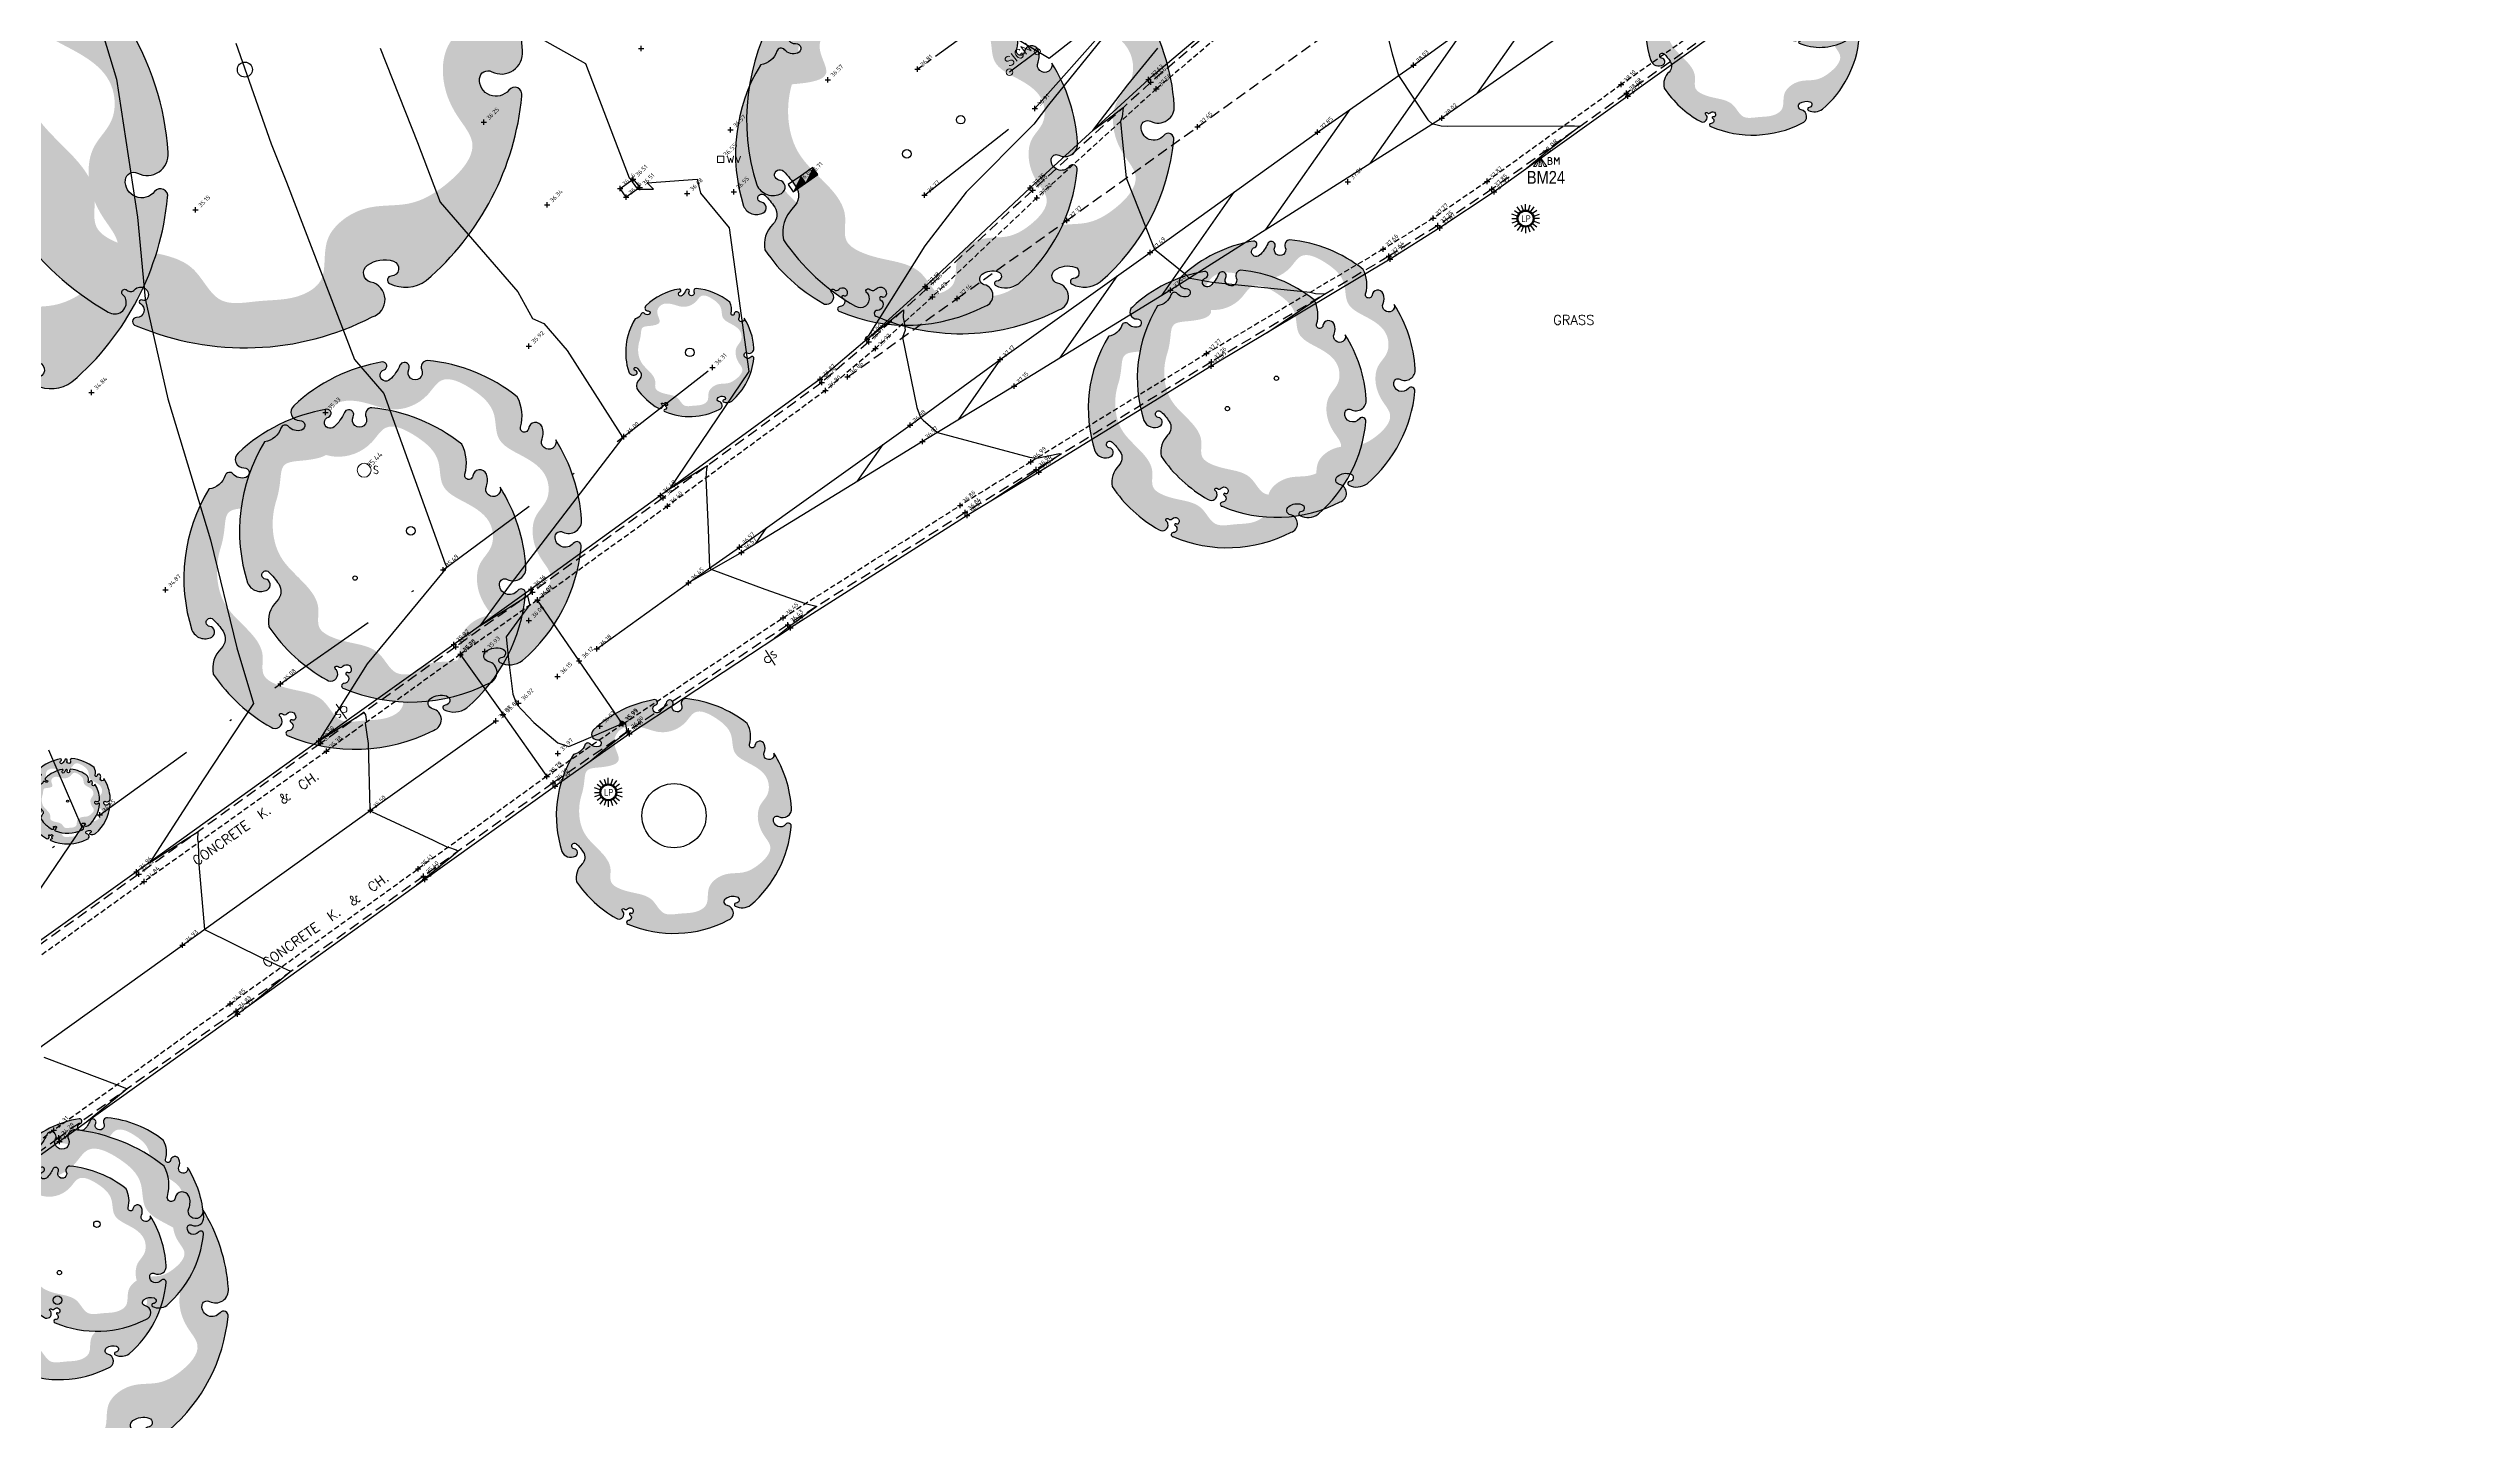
# Model space of a CAD drawing. Header units: metres. Extents: x 246075 to 247503, y 7418632 to 7419642.
# Drawn here: x 246741.4 to 246854.6, y 7418819.3 to 7418883.4 of the extents above; entities that cross this region are included whole.
import ezdxf
from ezdxf.enums import TextEntityAlignment as Align

# ---------------------------------------------------------------- set-up
doc = ezdxf.new("R2010")
doc.units = ezdxf.units.M
for name, pattern in [('DASHDOT', [10, 5, -2.5, 0, -2.5]), ('DASHED', [0.75, 0.5, -0.25]), ('HIDDEN', [0.375, 0.25, -0.125]), ('PHANTOM', [2.5, 1.25, -0.25, 0.25, -0.25, 0.25, -0.25])]:
    doc.linetypes.add(name, pattern=pattern)
for name, color, linetype in [('-TEXT', 7, 'Continuous'), ('017_NAIL-L', 8, 'Continuous'), ('102_TOP_OF_BANK', 37, 'PHANTOM'), ('102_TOP_OF_BANK-L', 37, 'PHANTOM'), ('102_TOP_OF_BANK-S', 37, 'PHANTOM'), ('103_TOE_OF_BATTER', 37, 'DASHDOT'), ('103_TOE_OF_BATTER-L', 37, 'DASHDOT'), ('103_TOE_OF_BATTER-S', 37, 'DASHDOT'), ('104_EXISTING_SURFACE-L', 35, 'Continuous'), ('104_EXISTING_SURFACE-S', 35, 'Continuous'), ('201_SINGLE_TREE-H', 63, 'Continuous'), ('201_SINGLE_TREE-S', 96, 'Continuous'), ('408_BACK_OF_KERB', 10, 'Continuous'), ('408_BACK_OF_KERB-L', 10, 'Continuous'), ('408_BACK_OF_KERB-S', 10, 'Continuous'), ('415_LANE_LINE_DASHED', 53, 'DASHED'), ('415_LANE_LINE_DASHED-L', 53, 'DASHED'), ('415_LANE_LINE_DASHED-S', 53, 'DASHED'), ('418_LANE_LINE_SOLID', 53, 'Continuous'), ('418_LANE_LINE_SOLID-L', 53, 'Continuous'), ('418_LANE_LINE_SOLID-S', 53, 'Continuous'), ('503_SIGN', 89, 'Continuous'), ('642_ROOF_GUTTER-S', 153, 'Continuous'), ('721_TELECOM_PIT-L', 7, 'Continuous'), ('EX-BENCHMARK', 7, 'Continuous'), ('EX-BENCHMARK_(SLS)', 8, 'Continuous'), ('EX-TELSTRA_COVER_(SLS)', 7, 'Continuous'), ('EX-TRAFFIC_SIGN_(SLS)', 89, 'Continuous'), ('Surface_Contours_Major', 4, 'Continuous'), ('Surface_Contours_Minor', 253, 'Continuous')]:
    doc.layers.add(name, color=color, linetype=linetype)
for name, color, linetype, true_color in [('406_LIP_OF_KERB', 7, 'HIDDEN', 0xff4100), ('406_LIP_OF_KERB-L', 7, 'HIDDEN', 0xff4100), ('406_LIP_OF_KERB-S', 7, 'HIDDEN', 0xff4100), ('407_INVERT_OF_KERB', 7, 'DASHED', 0xff4100), ('407_INVERT_OF_KERB-L', 7, 'DASHED', 0xff4100), ('407_INVERT_OF_KERB-S', 7, 'DASHED', 0xff4100), ('741_SEWER_PIT-L', 7, 'Continuous', 0xfffd66), ('751_WATER_STOP_VALVE-L', 7, 'Continuous', 0x0041ff), ('762_UNCLASSIFIED_PIT', 7, 'Continuous', 0xff64ac), ('762_UNCLASSIFIED_PIT-L', 7, 'Continuous', 0xff64ac), ('762_UNCLASSIFIED_PIT-S', 7, 'Continuous', 0xff64ac), ('EX-LIGHT_(SLS)', 7, 'Continuous', 0xffa500), ('EX-SEWER_PIT_(SLS)', 7, 'Continuous', 0xfffd66), ('EX-WATER_VALVE_(SLS)', 7, 'Continuous', 0x0041ff)]:
    doc.layers.add(name, color=color, linetype=linetype, true_color=true_color)
doc.styles.add('BOLD', font='ARIALN.TTF')
doc.styles.add('ISO', font='iso.shx')
doc.styles.add('ISO2.5', font='isocp.shx', dxfattribs={"height": 2.5})
doc.styles.get("Standard").update_dxf_attribs({"font": 'SIMPLEX.shx'})

# ---------------------------------------------------------------- blocks, each defined once
blk = doc.blocks.new('BM')
at = {"color": 0, "linetype": 'Continuous', "lineweight": 13}
for p, q in [((0, 0), (-0.31, -0.44)), ((-0.19, -0.44), (0, 0)), ((0, 0), (-0.06, -0.44)), ((0, 0), (0.19, -0.44)), ((0.31, -0.44), (0, 0)), ((0, 0), (0.06, -0.44)), ((-0.31, -0.44), (-0.19, -0.44)), ((-0.06, -0.44), (0.06, -0.44)), ((0.19, -0.44), (0.31, -0.44)), ((0.47, -0.02), (0.38, -0.02)), ((0.38, -0.02), (0.38, -0.34)), ((0.47, -0.16), (0.38, -0.16)), ((0.38, -0.16), (0.39, -0.16)), ((0.38, -0.34), (0.47, -0.34)), ((0.38, -0.34), (0.39, -0.34)), ((0.52, -0.04), (0.47, -0.02)), ((0.47, -0.16), (0.52, -0.14)), ((0.52, -0.17), (0.47, -0.16)), ((0.47, -0.34), (0.52, -0.33)), ((0.54, -0.09), (0.52, -0.04)), ((0.52, -0.14), (0.54, -0.09)), ((0.55, -0.21), (0.52, -0.17)), ((0.52, -0.33), (0.55, -0.29)), ((0.56, -0.25), (0.55, -0.21)), ((0.55, -0.29), (0.56, -0.25)), ((0.67, -0.34), (0.67, -0.02)), ((0.67, -0.02), (0.78, -0.19)), ((0.78, -0.19), (0.89, -0.02)), ((0.89, -0.02), (0.89, -0.34))]:
    blk.add_line(p, q, dxfattribs=at)
blk = doc.blocks.new('CROSS')
at = {"color": 0, "linetype": 'Continuous'}
for p, q in [((-0.5, 0), (0.5, 0)), ((0, -0.5), (0, 0.5))]:
    blk.add_line(p, q, dxfattribs=at)
blk = doc.blocks.new('WV')
at = {"color": 0, "linetype": 'Continuous', "lineweight": 13}
for p, q in [((-0.15, -0.15), (-0.15, 0.15)), ((-0.15, 0.15), (0.15, 0.15)), ((0.15, 0.15), (0.15, -0.15)), ((0.31, 0.15), (0.39, -0.17)), ((0.39, -0.17), (0.46, 0.05)), ((0.46, 0.05), (0.53, -0.17)), ((0.53, -0.17), (0.6, 0.15)), ((0.6, 0.15), (0.61, 0.15)), ((0.71, 0.15), (0.82, -0.17)), ((0.82, -0.17), (0.92, 0.15)), ((0.92, 0.15), (0.93, 0.15)), ((0.15, -0.15), (-0.15, -0.15))]:
    blk.add_line(p, q, dxfattribs=at)
blk = doc.blocks.new('201C')
at = {"layer": '201_SINGLE_TREE-H', "transparency": 33554534}
h = blk.add_hatch(color=256, dxfattribs=at)
h.paths.add_polyline_path([(-0.3717, -0.3344, 0.222926), (0.0196, -0.4996, 0.770799), (0.0439, -0.4417, -0.650302), (0.0511, -0.4116, -0.234737), (0.0964, -0.4247, -0.847312), (0.0816, -0.4475, 0.78443), (0.0732, -0.4583, 0.276934), (0.1352, -0.4813, 0.193599), (0.4309, -0.2536, 0.800435), (0.4144, -0.2337, -0.75216), (0.3757, -0.1925, -0.528914), (0.4006, -0.1909, 0.594112), (0.4663, -0.1804, 0.123805), (0.4962, 0.0616, -1.41759), (0.4607, 0.0811, 0.206906), (0.4758, 0.1133, 0.759729), (0.4374, 0.1252, -1.073307), (0.4187, 0.1392, 0.194379), (0.4474, 0.2231, 0.144612), (0.2544, 0.4304, 0.53339), (0.2277, 0.4128, -1.592592), (0.1939, 0.4293, 1.030038), (0.1758, 0.4513, -0.10361), (0.1314, 0.4262, -1.238487), (0.1282, 0.4593, 0.884725), (0.1336, 0.4818, 0.147549), (-0.1551, 0.4753, 0.71725), (-0.1579, 0.4291, -0.864032), (-0.1646, 0.4015, -0.310704), (-0.1946, 0.4266, 0.58143), (-0.2167, 0.4321, -0.281558), (-0.2766, 0.4162), (-0.2775, 0.4159, 0.217121), (-0.4959, 0.0634), (-0.4959, 0.0634, 0.440011), (-0.4522, 0.021, 0.723973), (-0.4442, 0.0516, -1.384648), (-0.4262, 0.0659, -0.051107), (-0.4149, 0.0223, -0.361502), (-0.441, -0.0208, 0.256822), (-0.4937, -0.0791, 0.116166), (-0.4065, -0.2911, 0.67803), (-0.3682, -0.2843, 0.170035), (-0.3696, -0.274, -1.054701), (-0.3596, -0.2696, 0.431903), (-0.3468, -0.2749, -0.910728), (-0.3329, -0.2993, -0.42046), (-0.3418, -0.2976, 1.007885), (-0.3479, -0.3018, -0.766634), (-0.3646, -0.3216, 0.938602), (-0.3717, -0.3344)])
edge = h.paths.add_edge_path(flags=16)
edge.add_spline(control_points=[(-0.3177, 0.2468), (-0.303, 0.2628), (-0.2856, 0.2893), (-0.256, 0.3411), (-0.1928, 0.3155), (-0.0921, 0.286), (-0.1162, 0.3941), (-0.0359, 0.4462), (0.0392, 0.3985), (0.1028, 0.3299), (0.1957, 0.3214), (0.2784, 0.3804), (0.3442, 0.2961), (0.3785, 0.2147), (0.3303, 0.1307), (0.3915, 0.0592), (0.4378, -0.0139), (0.4055, -0.0919), (0.3459, -0.1091), (0.3102, -0.1666), (0.3057, -0.2282), (0.3286, -0.3091), (0.2408, -0.3447), (0.1647, -0.3496), (0.103, -0.3142), (0.0463, -0.3153), (0.0047, -0.3356), (-0.0139, -0.3682), (-0.0327, -0.4069), (-0.0927, -0.4151), (-0.1463, -0.3868), (-0.23, -0.3665), (-0.2245, -0.2773), (-0.2864, -0.2294), (-0.3344, -0.1941), (-0.3737, -0.1409), (-0.3276, -0.0866), (-0.344, -0.0009), (-0.3866, 0.0828), (-0.3665, 0.1796), (-0.3359, 0.2271), (-0.3177, 0.2468)], knot_values=[0, 0, 0, 0, 0.064972, 0.101243, 0.15652, 0.245586, 0.324463, 0.387907, 0.486094, 0.554514, 0.671826, 0.728629, 0.823661, 0.919885, 0.989953, 1.075257, 1.171704, 1.23593, 1.293575, 1.346478, 1.426142, 1.479146, 1.570817, 1.644481, 1.712561, 1.774901, 1.807, 1.846291, 1.885582, 1.928182, 2.007036, 2.074591, 2.151638, 2.226455, 2.293426, 2.340744, 2.397548, 2.47317, 2.587294, 2.673595, 2.754259, 2.754259, 2.754259, 2.754259], degree=3, periodic=0)
at = {"layer": '201_SINGLE_TREE-S'}
blk.add_lwpolyline([(-0.3717, -0.3344, 0.222926), (0.0196, -0.4996, 0.770799), (0.0439, -0.4417, -0.650302), (0.0511, -0.4116, -0.234737), (0.0964, -0.4247, -0.847312), (0.0816, -0.4475, 0.78443), (0.0732, -0.4583, 0.276934), (0.1352, -0.4813, 0.193599), (0.4309, -0.2536, 0.800435), (0.4144, -0.2337, -0.75216), (0.3757, -0.1925, -0.528914), (0.4006, -0.1909, 0.594112), (0.4663, -0.1804, 0.123805), (0.4962, 0.0616, -1.41759), (0.4607, 0.0811, 0.206906), (0.4758, 0.1133, 0.759729), (0.4374, 0.1252, -1.073307), (0.4187, 0.1392, 0.194379), (0.4474, 0.2231, 0.144612), (0.2544, 0.4304, 0.53339), (0.2277, 0.4128, -1.592592), (0.1939, 0.4293, 1.030038), (0.1758, 0.4513, -0.10361), (0.1314, 0.4262, -1.238487), (0.1282, 0.4593, 0.884725), (0.1336, 0.4818, 0.147549), (-0.1551, 0.4753, 0.71725), (-0.1579, 0.4291, -0.864032), (-0.1646, 0.4015, -0.310704), (-0.1946, 0.4266, 0.58143), (-0.2167, 0.4321, -0.281558), (-0.2766, 0.4162), (-0.2775, 0.4159, 0.217121), (-0.4959, 0.0634), (-0.4959, 0.0634, 0.440011), (-0.4522, 0.021, 0.723973), (-0.4442, 0.0516, -1.384648), (-0.4262, 0.0659, -0.051107), (-0.4149, 0.0223, -0.361502), (-0.441, -0.0208, 0.256822), (-0.4937, -0.0791, 0.116166), (-0.4065, -0.2911, 0.67803), (-0.3682, -0.2843, 0.170035), (-0.3696, -0.274, -1.054701), (-0.3596, -0.2696, 0.431903), (-0.3468, -0.2749, -0.910728), (-0.3329, -0.2993, -0.42046), (-0.3418, -0.2976, 1.007885), (-0.3479, -0.3018, -0.766634), (-0.3646, -0.3216, 0.938602), (-0.3717, -0.3344)], format="xyb", dxfattribs=at)
blk = doc.blocks.new('LP')
at = {"layer": 'EX-LIGHT_(SLS)', "color": 0}
for p, q in [((-0.38, 0.12), (-0.65, 0.21)), ((-0.65, 0), (-0.4, 0)), ((-0.52, 0.38), (-0.32, 0.23)), ((-0.23, 0.32), (-0.4, 0.55)), ((-0.2, 0.62), (-0.12, 0.38)), ((0, 0.4), (0, 0.68)), ((0.2, 0.62), (0.12, 0.38)), ((0.23, 0.32), (0.4, 0.55)), ((0.52, 0.38), (0.32, 0.23)), ((0.38, 0.12), (0.65, 0.21)), ((-0.38, -0.12), (-0.65, -0.21)), ((-0.32, -0.23), (-0.52, -0.38)), ((-0.23, -0.32), (-0.4, -0.55)), ((-0.12, -0.38), (-0.2, -0.62)), ((0, -0.4), (0, -0.68)), ((0.12, -0.38), (0.2, -0.62)), ((0.23, -0.32), (0.4, -0.55)), ((0.32, -0.23), (0.52, -0.38)), ((0.38, -0.12), (0.65, -0.21)), ((0.65, 0), (0.4, 0))]:
    blk.add_line(p, q, dxfattribs=at)
for radius in [0.396, 0.349]:
    blk.add_circle((0, 0), radius, dxfattribs=at)
at = {"layer": 'EX-LIGHT_(SLS)', "color": 0, "style": 'ISO'}
blk.add_text('LP', height=0.315, dxfattribs=at).set_placement((0.02, 0), align=Align.MIDDLE_CENTER)
blk = doc.blocks.new('201T')
at = {"layer": '201_SINGLE_TREE-S'}
blk.add_circle((0, 0), 0.5, dxfattribs=at)
blk = doc.blocks.new('SP')
at = {"color": 0, "linetype": 'Continuous', "lineweight": 13}
for p, q in [((0.15, 0.42), (0.15, -0.41)), ((0.28, 0.16), (0.26, 0.1)), ((0.26, 0.1), (0.3, 0.06)), ((0.33, 0.19), (0.28, 0.16)), ((0.3, 0.06), (0.4, 0)), ((0.42, 0.18), (0.33, 0.19)), ((0.4, 0), (0.41, 0)), ((0.44, -0.04), (0.4, 0)), ((0.4, 0), (0.41, 0)), ((0.26, -0.1), (0.37, -0.13)), ((0.37, -0.13), (0.42, -0.1)), ((0.37, -0.13), (0.37, -0.13)), ((0.42, -0.1), (0.44, -0.04))]:
    blk.add_line(p, q, dxfattribs=at)
blk.add_circle((0, 0), 0.15, dxfattribs=at)
blk = doc.blocks.new('SEWA')
at = {"color": 0, "linetype": 'Continuous', "lineweight": 13}
for p, q in [((0.47, 0.15), (0.46, 0.11)), ((0.46, 0.11), (0.48, 0.07)), ((0.5, 0.19), (0.47, 0.15)), ((0.48, 0.07), (0.5, 0.04)), ((0.54, 0.2), (0.5, 0.19)), ((0.5, 0.04), (0.62, -0.01)), ((0.64, 0.18), (0.54, 0.2)), ((0.46, -0.12), (0.58, -0.16)), ((0.58, -0.16), (0.62, -0.15)), ((0.58, -0.16), (0.59, -0.16)), ((0.62, -0.01), (0.62, -0.01)), ((0.65, -0.04), (0.62, -0.01)), ((0.62, -0.01), (0.62, -0.01)), ((0.62, -0.15), (0.65, -0.12)), ((0.66, -0.08), (0.65, -0.04)), ((0.65, -0.12), (0.66, -0.08))]:
    blk.add_line(p, q, dxfattribs=at)
blk.add_circle((0, 0), 0.325, dxfattribs=at)
blk = doc.blocks.new('SPD')
at = {"color": 0, "linetype": 'Continuous', "lineweight": 13}
blk.add_circle((0, 0), 0.15, dxfattribs=at)
blk = doc.blocks.new('TCB')
at = {"layer": 'EX-TELSTRA_COVER_(SLS)'}
for p, q in [((0.35, 0.2), (-0.35, 0.2)), ((-0.35, 0.2), (-0.35, -0.2)), ((0.35, -0.2), (0.35, 0.2)), ((-0.35, -0.2), (0.35, -0.2))]:
    blk.add_line(p, q, dxfattribs=at)
blk.add_solid([(-0.35, -0.2), (0.35, 0.2), (0.35, -0.2)], dxfattribs=at)
blk = doc.blocks.new('CK')
at = {"layer": '-TEXT'}
blk.add_text('CONCRETE  K.  &  CH.', height=0.45, dxfattribs=at).set_placement((-0.03, -0.24), align=Align.CENTER)
blk = doc.blocks.new('G')
at = {"layer": '-TEXT'}
blk.add_text('GRASS', height=0.45, dxfattribs=at).set_placement((0.02, -0.24), align=Align.CENTER)

msp = doc.modelspace()

# ---------------------------------------------------------------- hatches: boundary and pattern name
at = {"layer": '418_LANE_LINE_SOLID'}
h = msp.add_hatch(dxfattribs=at)
h.set_pattern_fill('ANSI31', color=256, scale=0.7, angle=10, style=0)
h.paths.add_polyline_path([(246771.27, 7418858.45), (246773.74, 7418859.87), (246782.2, 7418865.06), (246786.48, 7418867.64), (246793.78, 7418872.13), (246806.46, 7418880.16), (246812.89, 7418884.63), (246815.31, 7418886.37), (246811.65, 7418885.56), (246809.23, 7418885.62), (246805.13, 7418882.64), (246800.65, 7418879.51), (246792.83, 7418873.89), (246785.83, 7418868.88), (246781.62, 7418865.82), (246773.65, 7418860.12)])

# ---------------------------------------------------------------- linework, layer by layer
at = {"layer": '102_TOP_OF_BANK'}
msp.add_lwpolyline([(246791.58, 7418896.19), (246793.26, 7418892.83), (246792.74, 7418890.14), (246792.67, 7418890.04), (246789.56, 7418887.92), (246785.84, 7418885.24), (246781.97, 7418882.45)], dxfattribs=at)
at = {"layer": '103_TOE_OF_BATTER'}
msp.add_lwpolyline([(246705.49, 7418928.48, 0.000003), (246706.2, 7418917.81, 0.000938)], format="xyb", dxfattribs=at)
for points in [[(246782.29, 7418876.56), (246787.44, 7418880.61), (246794.65, 7418888.72), (246798.85, 7418891.16)], [(246705.01, 7418819.35), (246709.08, 7418822.73), (246717.54, 7418829.26), (246725.78, 7418835.17), (246735.38, 7418841.84), (246743.77, 7418847.61), (246752.21, 7418853.73), (246759.8, 7418859.06), (246768.24, 7418865.28), (246772.38, 7418868.51)]]:
    msp.add_lwpolyline(points, dxfattribs=at)
at = {"layer": '406_LIP_OF_KERB'}
for p, q in [((246822.35, 7418887.03), (246814.84, 7418881.73)), ((246798.2, 7418885.83), (246793.12, 7418881.53)), ((246793.12, 7418881.53), (246787.54, 7418876.44)), ((246814.84, 7418881.73), (246808.57, 7418877.21)), ((246808.57, 7418877.21), (246806.06, 7418875.49)), ((246787.54, 7418876.44), (246782.66, 7418871.82)), ((246806.06, 7418875.49), (246803.72, 7418874.04)), ((246803.72, 7418874.04), (246795.46, 7418869.16)), ((246782.66, 7418871.82), (246780, 7418869.4)), ((246780, 7418869.4), (246777.67, 7418867.44)), ((246795.46, 7418869.16), (246787.25, 7418864.1)), ((246777.67, 7418867.44), (246770.28, 7418862.03)), ((246787.25, 7418864.1), (246783.96, 7418862.07)), ((246770.28, 7418862.03), (246764.21, 7418857.65)), ((246775.68, 7418856.82), (246783.96, 7418862.07)), ((246764.21, 7418857.65), (246760.61, 7418855.11)), ((246768.21, 7418851.86), (246775.68, 7418856.82)), ((246760.61, 7418855.11), (246754.36, 7418850.59)), ((246768.21, 7418851.86), (246764.64, 7418849.4)), ((246754.36, 7418850.59), (246745.84, 7418844.49)), ((246764.64, 7418849.4), (246758.64, 7418845.09)), ((246749.85, 7418838.78), (246758.64, 7418845.09)), ((246745.84, 7418844.49), (246737.55, 7418838.56)), ((246749.85, 7418838.78), (246741.62, 7418832.87)), ((246741.62, 7418832.87), (246731.83, 7418825.87))]:
    msp.add_line(p, q, dxfattribs=at)
at = {"layer": '407_INVERT_OF_KERB'}
for p, q in [((246797.98, 7418886.2), (246792.87, 7418881.84)), ((246822.58, 7418886.72), (246815.09, 7418881.33)), ((246792.87, 7418881.84), (246787.35, 7418876.8)), ((246815.09, 7418881.33), (246808.8, 7418876.84)), ((246787.35, 7418876.8), (246782.42, 7418872.22)), ((246808.8, 7418876.84), (246806.27, 7418875.15)), ((246806.27, 7418875.15), (246803.98, 7418873.71)), ((246803.98, 7418873.71), (246795.7, 7418868.78)), ((246782.42, 7418872.22), (246779.69, 7418869.71)), ((246779.69, 7418869.71), (246777.49, 7418867.81)), ((246795.7, 7418868.78), (246787.5, 7418863.74)), ((246777.49, 7418867.81), (246770.08, 7418862.42)), ((246787.5, 7418863.74), (246784.19, 7418861.73)), ((246770.08, 7418862.42), (246763.98, 7418858.02)), ((246784.19, 7418861.73), (246775.9, 7418856.49)), ((246763.98, 7418858.02), (246760.39, 7418855.46)), ((246775.9, 7418856.49), (246768.46, 7418851.53)), ((246760.39, 7418855.46), (246754.08, 7418850.95)), ((246754.08, 7418850.95), (246745.58, 7418844.83)), ((246768.46, 7418851.53), (246764.94, 7418849.1)), ((246764.94, 7418849.1), (246758.89, 7418844.74)), ((246745.58, 7418844.83), (246737.35, 7418838.95)), ((246758.89, 7418844.74), (246750.13, 7418838.44)), ((246750.13, 7418838.44), (246741.85, 7418832.52)), ((246741.85, 7418832.52), (246732.11, 7418825.5))]:
    msp.add_line(p, q, dxfattribs=at)
at = {"layer": '408_BACK_OF_KERB'}
for p, q in [((246797.87, 7418886.29), (246792.76, 7418881.97)), ((246822.67, 7418886.6), (246815.15, 7418881.19)), ((246792.76, 7418881.97), (246787.22, 7418876.9)), ((246815.15, 7418881.19), (246808.9, 7418876.72)), ((246787.22, 7418876.9), (246782.32, 7418872.3)), ((246808.9, 7418876.72), (246806.37, 7418875.03)), ((246806.37, 7418875.03), (246804.05, 7418873.57)), ((246804.05, 7418873.57), (246795.68, 7418868.57)), ((246782.32, 7418872.3), (246779.61, 7418869.84)), ((246779.61, 7418869.84), (246777.42, 7418867.97)), ((246777.42, 7418867.97), (246769.95, 7418862.53)), ((246795.68, 7418868.57), (246787.63, 7418863.62)), ((246787.63, 7418863.62), (246784.28, 7418861.6)), ((246769.95, 7418862.53), (246763.91, 7418858.15)), ((246784.28, 7418861.6), (246776.03, 7418856.35)), ((246763.91, 7418858.15), (246760.3, 7418855.57)), ((246768.51, 7418851.4), (246776.03, 7418856.35)), ((246760.3, 7418855.57), (246754, 7418851.06)), ((246754, 7418851.06), (246745.48, 7418844.94)), ((246768.51, 7418851.4), (246765.03, 7418848.95)), ((246765.03, 7418848.95), (246758.95, 7418844.59)), ((246745.48, 7418844.94), (246737.24, 7418839.07)), ((246758.95, 7418844.59), (246750.19, 7418838.3)), ((246750.19, 7418838.3), (246741.88, 7418832.34)), ((246741.88, 7418832.34), (246732.17, 7418825.38))]:
    msp.add_line(p, q, dxfattribs=at)
at = {"layer": '415_LANE_LINE_DASHED'}
for p, q in [((246795.04, 7418879.75), (246801.6, 7418884.49)), ((246788.94, 7418875.38), (246795.04, 7418879.75)), ((246783.82, 7418871.74), (246788.94, 7418875.38)), ((246778.7, 7418868.07), (246783.82, 7418871.74))]:
    msp.add_line(p, q, dxfattribs=at)
at = {"layer": '418_LANE_LINE_SOLID'}
for p, q in [((246805.13, 7418882.64), (246809.23, 7418885.62)), ((246812.89, 7418884.63), (246806.46, 7418880.16)), ((246800.65, 7418879.51), (246805.13, 7418882.64)), ((246806.46, 7418880.16), (246793.78, 7418872.13)), ((246792.83, 7418873.89), (246800.65, 7418879.51)), ((246785.83, 7418868.88), (246792.83, 7418873.89)), ((246793.78, 7418872.13), (246786.48, 7418867.64)), ((246781.62, 7418865.82), (246785.83, 7418868.88)), ((246786.48, 7418867.64), (246782.2, 7418865.06)), ((246773.65, 7418860.12), (246781.62, 7418865.82)), ((246782.2, 7418865.06), (246773.74, 7418859.87)), ((246771.27, 7418858.45), (246773.65, 7418860.12)), ((246773.74, 7418859.87), (246771.27, 7418858.45)), ((246766.98, 7418855.36), (246771.27, 7418858.45)), ((246766.16, 7418854.8), (246764.21, 7418857.64)), ((246760.61, 7418855.09), (246762.61, 7418852.29)), ((246768.17, 7418851.87), (246766.16, 7418854.8)), ((246756.41, 7418847.82), (246762.27, 7418852)), ((246762.61, 7418852.29), (246764.64, 7418849.4)), ((246747.63, 7418841.52), (246756.41, 7418847.82)), ((246739.77, 7418835.88), (246747.63, 7418841.52))]:
    msp.add_line(p, q, dxfattribs=at)
at = {"layer": '503_SIGN'}
msp.add_line((246787.56, 7418883.27), (246786.26, 7418882.31), dxfattribs=at)
at = {"layer": '762_UNCLASSIFIED_PIT'}
for p, q in [((246768.07, 7418876.88), (246768.68, 7418877.31)), ((246768.35, 7418876.47), (246768.07, 7418876.88)), ((246768.99, 7418876.92), (246768.35, 7418876.47)), ((246768.68, 7418877.31), (246768.99, 7418876.92))]:
    msp.add_line(p, q, dxfattribs=at)
at = {"layer": 'Surface_Contours_Major'}
for points, elevation in [([(246743.41, 7418885.75), (246744.54, 7418881.99), (246745.52, 7418875.54), (246745.88, 7418871.72), (246746.95, 7418867.04), (246748.93, 7418860.46), (246750.17, 7418855.41), (246750.94, 7418852.81), (246748.6, 7418849.24), (246746.1, 7418845.39), (246747.77, 7418846.46), (246748.34, 7418846.82), (246748.33, 7418846.45), (246748.36, 7418846.3), (246748.39, 7418845.29), (246748.65, 7418842.25), (246751.39, 7418840.9), (246752.24, 7418840.5), (246752.57, 7418840.35), (246752.71, 7418840.3), (246752.24, 7418839.91), (246750.96, 7418838.86)], 35), ([(246786.24, 7418884.08), (246788.12, 7418882.97), (246792.86, 7418886.71), (246788.08, 7418880.78), (246787.39, 7418879.88), (246784.23, 7418876.7), (246782.31, 7418874.19), (246779.66, 7418869.97), (246779.54, 7418869.91), (246779.53, 7418869.77), (246779.61, 7418869.83), (246781.31, 7418871.2), (246781.29, 7418870.85), (246781.34, 7418870.62), (246781.38, 7418870.25), (246781.26, 7418869.91), (246781.93, 7418866.64), (246782.11, 7418866.17), (246782.23, 7418866.05), (246782.89, 7418865.48), (246787.2, 7418864.32), (246787.54, 7418864.28), (246788.59, 7418864.49), (246788.69, 7418864.47), (246788.32, 7418864.23), (246787.55, 7418863.7), (246785.39, 7418862.27)], 37), ([(246803.47, 7418885.85), (246804.13, 7418883.17), (246804.44, 7418882.16), (246805.81, 7418880.09), (246806.02, 7418879.88), (246806.06, 7418879.89), (246806.43, 7418879.8), (246806.73, 7418879.79), (246812.18, 7418879.81), (246812.65, 7418879.8), (246812.92, 7418879.79), (246811.46, 7418878.66), (246810.4, 7418877.79)], 38), ([(246756.86, 7418883.43), (246758.6, 7418879.02), (246759.67, 7418876.23), (246763.3, 7418872.05), (246763.98, 7418870.8), (246764.5, 7418870.56), (246765.59, 7418869.3), (246768.08, 7418865.43), (246768.19, 7418865.24), (246762.93, 7418858.37), (246761.51, 7418856.44), (246763.4, 7418857.63), (246763.75, 7418857.85), (246763.83, 7418857.43), (246763.85, 7418857.39), (246763.77, 7418857.33), (246763.49, 7418856.95), (246762.74, 7418855.93), (246762.86, 7418854.86), (246763.06, 7418853.25), (246763.24, 7418852.76), (246764.04, 7418851.92), (246765.16, 7418850.98), (246765.67, 7418850.81), (246766.49, 7418851.15), (246768.13, 7418851.86), (246768.1, 7418851.86), (246768.08, 7418852), (246768.13, 7418851.97), (246768.17, 7418851.97), (246768.24, 7418851.94), (246768.3, 7418851.92), (246768.36, 7418851.67), (246768.4, 7418851.48), (246767.27, 7418850.6), (246766.67, 7418850.1)], 36)]:
    msp.add_lwpolyline(points, dxfattribs=dict(at, elevation=elevation))
at = {"layer": 'Surface_Contours_Minor'}
for points, elevation in [([(246761.2, 7418885.66), (246766.46, 7418882.71), (246768.49, 7418877.38), (246768.6, 7418877.25), (246768.63, 7418877.19), (246768.89, 7418876.85), (246769.63, 7418876.84), (246769.33, 7418877.14), (246771.67, 7418877.31), (246771.83, 7418876.66), (246773.17, 7418875.03), (246774.08, 7418868.33), (246770.37, 7418862.84), (246771.77, 7418863.7), (246772.15, 7418863.93), (246772.11, 7418863.77), (246772.08, 7418863.34), (246772.19, 7418860.95), (246772.25, 7418859.14), (246772.35, 7418859.07), (246774.83, 7418858.16), (246776.73, 7418857.49), (246777.17, 7418857.37), (246777.26, 7418857.35), (246775.98, 7418856.41), (246775.44, 7418855.97), (246775.29, 7418855.86)], 36.5), ([(246750.12, 7418883.67), (246751.77, 7418878.97), (246752.49, 7418877.17), (246755.66, 7418868.89), (246757.04, 7418867.3), (246759.9, 7418859.33), (246759.98, 7418859.2), (246759.86, 7418859.05), (246759.81, 7418858.97), (246756.26, 7418854.66), (246754, 7418851.07), (246753.99, 7418851.06), (246753.98, 7418851.05), (246753.99, 7418851.05), (246754, 7418851.06), (246755.58, 7418852.06), (246756.1, 7418852.39), (246756.17, 7418852.28), (246756.23, 7418851.95), (246756.16, 7418851.89), (246756.3, 7418850.94), (246756.38, 7418847.86), (246756.38, 7418847.81), (246756.38, 7418847.8), (246756.39, 7418847.79), (246756.46, 7418847.76), (246759.34, 7418846.42), (246760.04, 7418846.09), (246760.05, 7418846.1), (246760.41, 7418845.97), (246760.51, 7418845.91), (246760.17, 7418845.62), (246758.94, 7418844.62), (246758.62, 7418844.37), (246758.56, 7418844.32)], 35.5), ([(246793.17, 7418883.44), (246791.78, 7418881.72), (246790.14, 7418879.58), (246790.61, 7418879.93), (246791.57, 7418880.66), (246791.52, 7418880.22), (246791.45, 7418880.01), (246791.53, 7418879.2), (246791.71, 7418877.37), (246792.95, 7418874.23), (246793.03, 7418874.04), (246794.48, 7418872.87), (246794.66, 7418872.69), (246794.7, 7418872.69), (246795.73, 7418872.5), (246800.31, 7418872.03), (246800.56, 7418871.97), (246801.03, 7418871.96), (246799.81, 7418871.14), (246798.28, 7418870.12)], 37.5), ([(246741.36, 7418850.65), (246742.93, 7418847.04), (246740.46, 7418843.4)], 34.5), ([(246741.15, 7418836.28), (246744.57, 7418834.99), (246744.86, 7418834.88), (246745.04, 7418834.8), (246744.5, 7418834.36), (246743.16, 7418833.26)], 34.5)]:
    msp.add_lwpolyline(points, dxfattribs=dict(at, elevation=elevation))

# ---------------------------------------------------------------- block references
at = {"layer": '-TEXT'}
msp.add_blockref('G', (246812.6, 7418870.75), dxfattribs=at)
for p, rotation in [((246751.06, 7418847.48), 35.56636446177482), ((246754.32, 7418842.72), 35.65645902219844)]:
    msp.add_blockref('CK', p, dxfattribs=dict(at, rotation=rotation))
at = {"layer": '102_TOP_OF_BANK-S', "xscale": 0.25, "yscale": 0.25, "zscale": 0.25}
msp.add_blockref('CROSS', (246781.97, 7418882.45), dxfattribs=at)
at = {"layer": '103_TOE_OF_BATTER-S', "xscale": 0.25, "yscale": 0.25, "zscale": 0.25}
for p in [(246787.44, 7418880.61), (246782.29, 7418876.56), (246772.38, 7418868.51), (246768.24, 7418865.28), (246759.8, 7418859.06), (246752.21, 7418853.73), (246743.77, 7418847.61)]:
    msp.add_blockref('CROSS', p, dxfattribs=at)
at = {"layer": '104_EXISTING_SURFACE-S', "xscale": 0.25, "yscale": 0.25, "zscale": 0.25}
for p in [(246777.78, 7418881.96), (246761.71, 7418879.97), (246773.23, 7418879.62), (246748.24, 7418875.88), (246764.67, 7418876.11), (246763.81, 7418869.51), (246743.38, 7418867.35), (246754.31, 7418866.41), (246746.83, 7418858.13), (246763.81, 7418856.69), (246761.75, 7418855.24), (246765.15, 7418854.07), (246763.33, 7418852.82), (246767.13, 7418851.76), (246765.16, 7418850.48)]:
    msp.add_blockref('CROSS', p, dxfattribs=at)
at = {"layer": '201_SINGLE_TREE-S', "rotation": 25}
for name, p, xscale, yscale, zscale in [('201C', (246750.54, 7418882.43), 26, 26, 26), ('201C', (246733.99, 7418877.69), 26, 26, 26), ('201C', (246783.98, 7418880.09), 20, 20, 20), ('201C', (246820.98, 7418884.37), 10, 10, 10), ('201C', (246781.46, 7418878.49), 16, 16, 16), ('201C', (246824.13, 7418885.97), 5, 5, 5), ('201T', (246750.54, 7418882.43), 0.7, 0.7, 0.7), ('201T', (246783.98, 7418880.09), 0.4, 0.4, 0.4), ('201T', (246781.46, 7418878.49), 0.4, 0.4, 0.4), ('201C', (246798.73, 7418868.01), 13, 13, 13), ('201C', (246796.44, 7418866.59), 13, 13, 13), ('201C', (246771.33, 7418869.22), 6, 6, 6), ('201C', (246758.29, 7418860.88), 16, 16, 16), ('201C', (246755.69, 7418858.67), 16, 16, 16), ('201T', (246771.33, 7418869.22), 0.4, 0.4, 0.4), ('201T', (246798.73, 7418868.01), 0.2, 0.2, 0.2), ('201T', (246796.44, 7418866.59), 0.2, 0.2, 0.2), ('201T', (246758.29, 7418860.88), 0.4, 0.4, 0.4), ('201T', (246755.69, 7418858.67), 0.2, 0.2, 0.2), ('201C', (246770.59, 7418847.57), 11, 11, 11), ('201C', (246742.26, 7418848.25), 4, 4, 4), ('201C', (246742.26, 7418848.25), 3, 3, 3), ('201T', (246770.59, 7418847.57), 3, 3, 3), ('201T', (246742.26, 7418848.25), 0.1, 0.1, 0.1), ('201T', (246742.26, 7418848.25), 0.1, 0.1, 0.1), ('201C', (246741.79, 7418824.93), 16, 16, 16), ('201C', (246743.63, 7418828.48), 10, 10, 10), ('201C', (246741.88, 7418826.22), 10, 10, 10), ('201T', (246743.63, 7418828.48), 0.3, 0.3, 0.3), ('201T', (246741.88, 7418826.22), 0.2, 0.2, 0.2), ('201T', (246741.79, 7418824.93), 0.4, 0.4, 0.4)]:
    msp.add_blockref(name, p, dxfattribs=dict(at, xscale=xscale, yscale=yscale, zscale=zscale))
at = {"layer": '406_LIP_OF_KERB-S', "xscale": 0.25, "yscale": 0.25, "zscale": 0.25}
for p in [(246793.12, 7418881.53), (246814.84, 7418881.73), (246787.54, 7418876.44), (246808.57, 7418877.21), (246806.06, 7418875.49), (246803.72, 7418874.04), (246782.66, 7418871.82), (246780, 7418869.4), (246795.46, 7418869.16), (246777.67, 7418867.44), (246787.25, 7418864.1), (246770.28, 7418862.03), (246783.96, 7418862.07), (246764.21, 7418857.65), (246775.68, 7418856.82), (246760.61, 7418855.11), (246768.21, 7418851.86), (246754.36, 7418850.59), (246764.64, 7418849.4), (246758.64, 7418845.09), (246745.84, 7418844.49), (246749.85, 7418838.78), (246741.62, 7418832.87)]:
    msp.add_blockref('CROSS', p, dxfattribs=at)
at = {"layer": '407_INVERT_OF_KERB-S', "xscale": 0.25, "yscale": 0.25, "zscale": 0.25}
for p in [(246792.87, 7418881.84), (246815.09, 7418881.33), (246787.35, 7418876.8), (246808.8, 7418876.84), (246806.27, 7418875.15), (246803.98, 7418873.71), (246782.42, 7418872.22), (246779.69, 7418869.71), (246795.7, 7418868.78), (246777.49, 7418867.81), (246787.5, 7418863.74), (246770.08, 7418862.42), (246784.19, 7418861.73), (246763.98, 7418858.02), (246775.9, 7418856.49), (246760.39, 7418855.46), (246768.46, 7418851.53), (246754.08, 7418850.95), (246764.94, 7418849.1), (246745.58, 7418844.83), (246758.89, 7418844.74), (246750.13, 7418838.44), (246741.85, 7418832.52)]:
    msp.add_blockref('CROSS', p, dxfattribs=at)
at = {"layer": '408_BACK_OF_KERB-S', "xscale": 0.25, "yscale": 0.25, "zscale": 0.25}
for p in [(246792.76, 7418881.97), (246815.15, 7418881.19), (246787.22, 7418876.9), (246808.9, 7418876.72), (246806.37, 7418875.03), (246804.05, 7418873.57), (246782.32, 7418872.3), (246779.61, 7418869.84), (246795.68, 7418868.57), (246777.42, 7418867.97), (246787.63, 7418863.62), (246769.95, 7418862.53), (246784.28, 7418861.6), (246763.91, 7418858.15), (246776.03, 7418856.35), (246760.3, 7418855.57), (246754, 7418851.06), (246768.51, 7418851.4), (246765.03, 7418848.95), (246745.48, 7418844.94), (246758.95, 7418844.59), (246750.19, 7418838.3), (246741.88, 7418832.34)]:
    msp.add_blockref('CROSS', p, dxfattribs=at)
at = {"layer": '415_LANE_LINE_DASHED-S', "xscale": 0.25, "yscale": 0.25, "zscale": 0.25}
for p in [(246795.04, 7418879.75), (246788.94, 7418875.38), (246783.82, 7418871.74), (246778.7, 7418868.07)]:
    msp.add_blockref('CROSS', p, dxfattribs=at)
at = {"layer": '418_LANE_LINE_SOLID-S', "xscale": 0.25, "yscale": 0.25, "zscale": 0.25}
for p in [(246805.13, 7418882.64), (246806.46, 7418880.16), (246800.65, 7418879.51), (246802.06, 7418877.18), (246792.83, 7418873.89), (246793.78, 7418872.13), (246785.83, 7418868.88), (246786.48, 7418867.64), (246781.62, 7418865.82), (246782.2, 7418865.06), (246773.65, 7418860.12), (246773.74, 7418859.87), (246771.27, 7418858.45), (246764.21, 7418857.64), (246760.61, 7418855.09), (246766.98, 7418855.36), (246766.16, 7418854.8), (246762.27, 7418852), (246762.61, 7418852.29), (246768.17, 7418851.87), (246764.64, 7418849.4), (246756.41, 7418847.82), (246747.63, 7418841.52)]:
    msp.add_blockref('CROSS', p, dxfattribs=at)
at = {"layer": '642_ROOF_GUTTER-S', "xscale": 0.25, "yscale": 0.25, "zscale": 0.25}
msp.add_blockref('CROSS', (246769.05, 7418883.42), dxfattribs=at)
at = {"layer": '762_UNCLASSIFIED_PIT-S', "xscale": 0.25, "yscale": 0.25, "zscale": 0.25}
for p in [(246768.07, 7418876.88), (246768.35, 7418876.47), (246768.68, 7418877.31), (246768.99, 7418876.92), (246771.21, 7418876.64), (246773.38, 7418876.72)]:
    msp.add_blockref('CROSS', p, dxfattribs=at)
at = {"layer": 'EX-BENCHMARK_(SLS)'}
msp.add_blockref('BM', (246811.05, 7418878.34), dxfattribs=at)
at = {"layer": 'EX-LIGHT_(SLS)'}
for p in [(246810.37, 7418875.47), (246767.52, 7418848.66)]:
    msp.add_blockref('LP', p, dxfattribs=at)
at = {"layer": 'EX-SEWER_PIT_(SLS)', "lineweight": 30}
msp.add_blockref('SEWA', (246756.11, 7418863.71), dxfattribs=at)
at = {"layer": 'EX-TELSTRA_COVER_(SLS)', "lineweight": 30, "rotation": 34.62802298498975}
for p in [(246776.9, 7418877.49), (246776.33, 7418877.09)]:
    msp.add_blockref('TCB', p, dxfattribs=at)
at = {"layer": 'EX-TRAFFIC_SIGN_(SLS)', "lineweight": 30}
for p in [(246787.56, 7418883.27), (246786.26, 7418882.31)]:
    msp.add_blockref('SPD', p, dxfattribs=at)
at = {"layer": 'EX-TRAFFIC_SIGN_(SLS)'}
for p, rotation in [((246774.97, 7418854.87), 33.37282441487999), ((246755.16, 7418852.53), 215.6136462346298)]:
    msp.add_blockref('SP', p, dxfattribs=dict(at, rotation=rotation))
at = {"layer": 'EX-WATER_VALVE_(SLS)'}
msp.add_blockref('WV', (246772.77, 7418878.24), dxfattribs=at)

# ---------------------------------------------------------------- texts
at = {"layer": '-TEXT'}
msp.add_text('SIGN', height=0.45, rotation=36.4587, dxfattribs=at).set_placement((246786.79, 7418882.95), align=Align.CENTER)
at = {"layer": '017_NAIL-L', "style": 'ISO2.5'}
msp.add_text('38.08', height=0.25, rotation=45, dxfattribs=at).set_placement((246811.22, 7418878.5), align=Align.MIDDLE_LEFT)
at = {"layer": '102_TOP_OF_BANK-L', "style": 'ISO2.5'}
msp.add_text('36.81', height=0.2, rotation=45, dxfattribs=at).set_placement((246782.14, 7418882.62), align=Align.MIDDLE_LEFT)
at = {"layer": '103_TOE_OF_BATTER-L', "style": 'ISO2.5'}
for s, p in [('36.91', (246787.61, 7418880.78)), ('36.77', (246782.46, 7418876.73)), ('36.31', (246772.54, 7418868.67)), ('36.00', (246768.41, 7418865.45)), ('35.49', (246759.96, 7418859.23)), ('35.08', (246752.38, 7418853.9)), ('34.55', (246743.93, 7418847.78))]:
    msp.add_text(s, height=0.2, rotation=45, dxfattribs=at).set_placement(p, align=Align.MIDDLE_LEFT)
at = {"layer": '104_EXISTING_SURFACE-L', "style": 'ISO2.5'}
for s, p in [('36.57', (246777.95, 7418882.13)), ('36.25', (246761.88, 7418880.13)), ('36.57', (246773.4, 7418879.78)), ('36.34', (246764.84, 7418876.28)), ('35.15', (246748.41, 7418876.05)), ('35.92', (246763.98, 7418869.68)), ('34.84', (246743.55, 7418867.52)), ('35.33', (246754.47, 7418866.58)), ('34.87', (246747, 7418858.3)), ('36.08', (246763.98, 7418856.86)), ('35.93', (246761.92, 7418855.41)), ('36.15', (246765.32, 7418854.24)), ('36.02', (246763.5, 7418852.99)), ('36.07', (246767.3, 7418851.93)), ('35.97', (246765.33, 7418850.65))]:
    msp.add_text(s, height=0.2, rotation=45, dxfattribs=at).set_placement(p, align=Align.MIDDLE_LEFT)
at = {"layer": '406_LIP_OF_KERB-L', "style": 'ISO2.5'}
for s, p in [('38.10', (246815.01, 7418881.9)), ('37.58', (246793.28, 7418881.7)), ('37.87', (246808.74, 7418877.38)), ('37.32', (246787.71, 7418876.61)), ('37.77', (246806.22, 7418875.66)), ('37.66', (246803.88, 7418874.21)), ('37.08', (246782.83, 7418871.99)), ('36.92', (246780.17, 7418869.56)), ('37.27', (246795.62, 7418869.33)), ('36.80', (246777.84, 7418867.61)), ('36.99', (246787.42, 7418864.27)), ('36.40', (246770.44, 7418862.19)), ('36.86', (246784.12, 7418862.23)), ('36.02', (246764.38, 7418857.82)), ('36.45', (246775.85, 7418856.99)), ('35.78', (246760.77, 7418855.28)), ('35.99', (246768.37, 7418852.03)), ('35.38', (246754.53, 7418850.76)), ('35.79', (246764.81, 7418849.56)), ('34.84', (246746, 7418844.66)), ('35.41', (246758.81, 7418845.25)), ('34.85', (246750.01, 7418838.94)), ('34.31', (246741.78, 7418833.03))]:
    msp.add_text(s, height=0.2, rotation=45, dxfattribs=at).set_placement(p, align=Align.MIDDLE_LEFT)
at = {"layer": '407_INVERT_OF_KERB-L', "style": 'ISO2.5'}
for s, p in [('37.56', (246793.04, 7418882.01)), ('38.08', (246815.25, 7418881.5)), ('37.30', (246787.51, 7418876.97)), ('37.85', (246808.97, 7418877.01)), ('37.75', (246806.44, 7418875.31)), ('37.64', (246804.15, 7418873.88)), ('37.06', (246782.59, 7418872.38)), ('36.91', (246779.86, 7418869.88)), ('37.26', (246795.86, 7418868.95)), ('36.79', (246777.66, 7418867.98)), ('36.96', (246787.66, 7418863.91)), ('36.39', (246770.25, 7418862.59)), ('36.84', (246784.36, 7418861.9)), ('36.02', (246764.15, 7418858.19)), ('36.43', (246776.07, 7418856.66)), ('35.78', (246760.55, 7418855.63)), ('36.00', (246768.63, 7418851.69)), ('35.37', (246754.25, 7418851.11)), ('35.79', (246765.1, 7418849.26)), ('34.82', (246745.75, 7418845)), ('35.40', (246759.05, 7418844.91)), ('34.83', (246750.29, 7418838.61)), ('34.29', (246742.02, 7418832.69))]:
    msp.add_text(s, height=0.2, rotation=45, dxfattribs=at).set_placement(p, align=Align.MIDDLE_LEFT)
at = {"layer": '408_BACK_OF_KERB-L', "style": 'ISO2.5'}
for s, p in [('37.63', (246792.92, 7418882.14)), ('38.21', (246815.31, 7418881.35)), ('37.35', (246787.39, 7418877.06)), ('37.93', (246809.07, 7418876.88)), ('37.87', (246806.54, 7418875.2)), ('37.75', (246804.22, 7418873.74)), ('37.18', (246782.49, 7418872.47)), ('37.00', (246779.77, 7418870.01)), ('37.39', (246795.85, 7418868.74)), ('36.87', (246777.58, 7418868.14)), ('37.07', (246787.79, 7418863.79)), ('36.48', (246770.12, 7418862.7)), ('36.97', (246784.45, 7418861.77)), ('36.16', (246764.08, 7418858.32)), ('35.92', (246760.47, 7418855.74)), ('36.54', (246776.19, 7418856.52)), ('35.50', (246754.17, 7418851.23)), ('36.11', (246768.67, 7418851.56)), ('35.90', (246765.2, 7418849.12)), ('34.96', (246745.65, 7418845.11)), ('35.53', (246759.12, 7418844.76)), ('34.95', (246750.36, 7418838.47)), ('34.42', (246742.05, 7418832.51))]:
    msp.add_text(s, height=0.2, rotation=45, dxfattribs=at).set_placement(p, align=Align.MIDDLE_LEFT)
at = {"layer": '415_LANE_LINE_DASHED-L', "style": 'ISO2.5'}
for s, p in [('37.65', (246795.2, 7418879.92)), ('37.37', (246789.11, 7418875.54)), ('37.14', (246783.99, 7418871.91)), ('36.86', (246778.87, 7418868.24))]:
    msp.add_text(s, height=0.2, rotation=45, dxfattribs=at).set_placement(p, align=Align.MIDDLE_LEFT)
at = {"layer": '418_LANE_LINE_SOLID-L', "style": 'ISO2.5'}
for s, p in [('38.03', (246805.3, 7418882.81)), ('37.85', (246800.82, 7418879.68)), ('38.02', (246806.63, 7418880.33)), ('37.81', (246802.23, 7418877.35)), ('37.49', (246793, 7418874.06)), ('37.46', (246793.95, 7418872.29)), ('37.17', (246786, 7418869.05)), ('37.15', (246786.64, 7418867.81)), ('36.98', (246781.79, 7418865.99)), ('36.97', (246782.37, 7418865.23)), ('36.57', (246773.81, 7418860.29)), ('36.57', (246773.9, 7418860.04)), ('36.45', (246771.43, 7418858.62)), ('36.03', (246764.37, 7418857.81)), ('35.80', (246760.78, 7418855.26)), ('36.12', (246766.33, 7418854.97)), ('36.18', (246767.15, 7418855.53)), ('35.89', (246762.78, 7418852.45)), ('35.87', (246762.44, 7418852.17)), ('35.99', (246768.34, 7418852.04)), ('35.79', (246764.81, 7418849.57)), ('35.50', (246756.58, 7418847.98)), ('34.93', (246747.8, 7418841.69))]:
    msp.add_text(s, height=0.2, rotation=45, dxfattribs=at).set_placement(p, align=Align.MIDDLE_LEFT)
at = {"layer": '721_TELECOM_PIT-L', "style": 'ISO2.5'}
for s, p in [('36.69', (246776.51, 7418877.27)), ('36.71', (246777.03, 7418877.61))]:
    msp.add_text(s, height=0.2, rotation=45, dxfattribs=at).set_placement(p, align=Align.MIDDLE_LEFT)
at = {"layer": '741_SEWER_PIT-L', "style": 'ISO'}
msp.add_text('35.44', height=0.25, rotation=45, dxfattribs=at).set_placement((246756.28, 7418863.88), align=Align.MIDDLE_LEFT)
at = {"layer": '751_WATER_STOP_VALVE-L', "style": 'ISO2.5'}
msp.add_text('36.55', height=0.22, rotation=45, dxfattribs=at).set_placement((246772.94, 7418878.41), align=Align.MIDDLE_LEFT)
at = {"layer": '762_UNCLASSIFIED_PIT-L', "style": 'ISO2.5'}
for s, p in [('36.51', (246768.84, 7418877.48)), ('36.46', (246768.23, 7418877.05)), ('36.46', (246768.52, 7418876.64)), ('36.51', (246769.16, 7418877.08)), ('36.48', (246771.38, 7418876.81)), ('36.55', (246773.54, 7418876.89))]:
    msp.add_text(s, height=0.2, rotation=45, dxfattribs=at).set_placement(p, align=Align.MIDDLE_LEFT)
at = {"layer": 'EX-BENCHMARK', "color": 2, "style": 'BOLD'}
msp.add_text('BM24', height=0.595, dxfattribs=at).set_placement((246811.32, 7418877.4), align=Align.MIDDLE)

doc.saveas('drawing.dxf')
